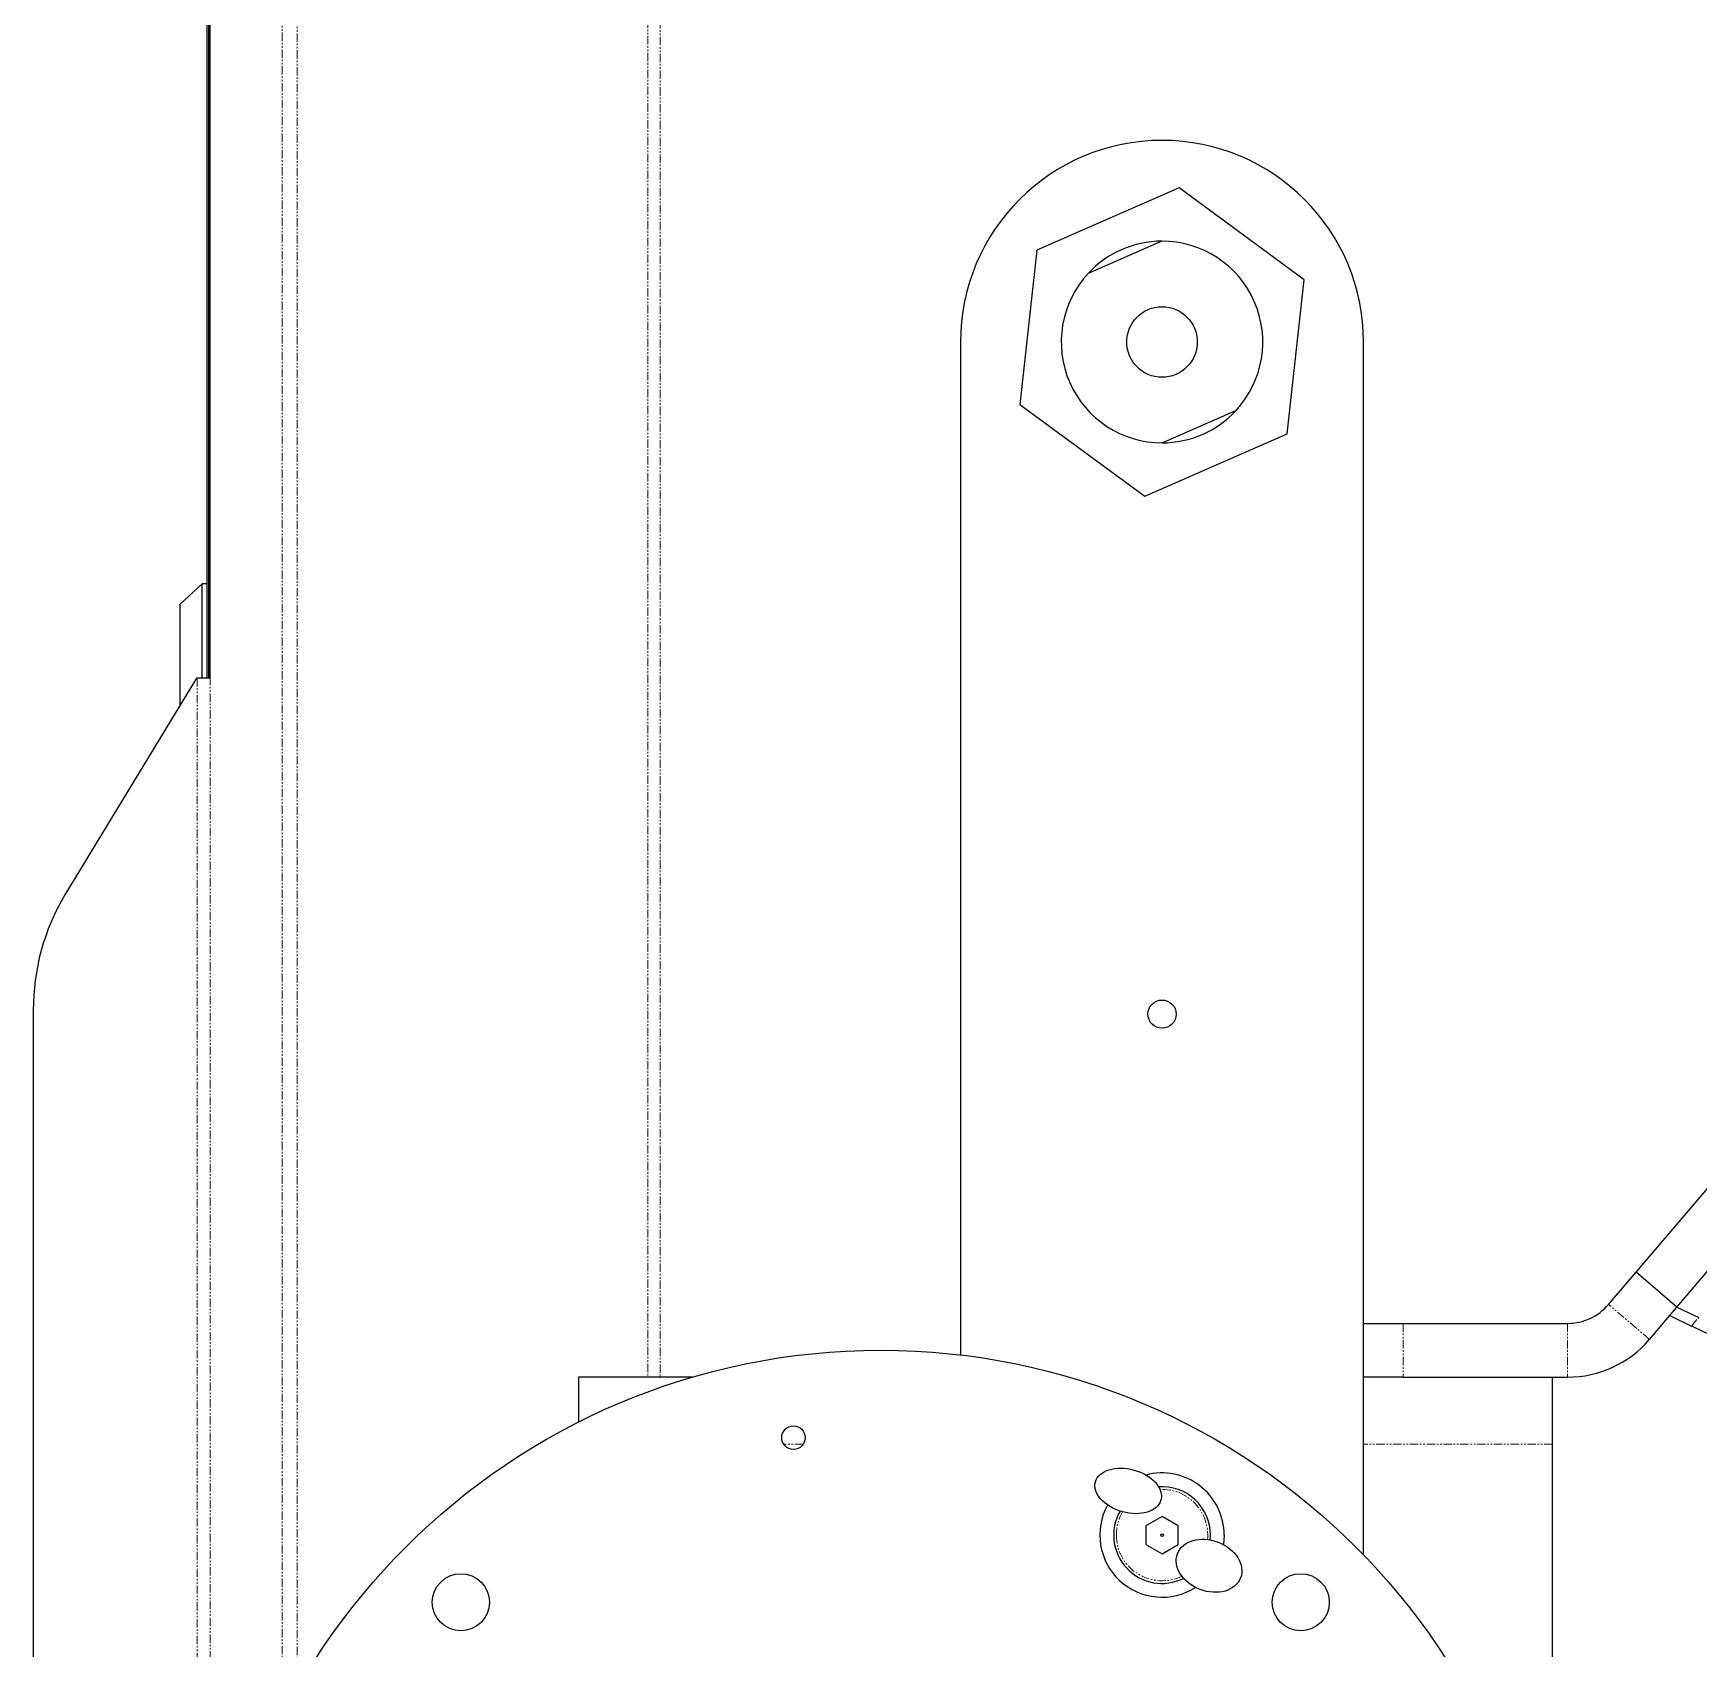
# Model space of a CAD drawing. Header units: millimetres. Extents: x -18594 to 273470, y -238787 to 48452.
# Drawn here: x 141546.4 to 141794.3, y -95778.7 to -95538.3 of the extents above; entities that cross this region are included whole.
import ezdxf

# ---------------------------------------------------------------- set-up
doc = ezdxf.new("R2010")
doc.units = ezdxf.units.MM
doc.linetypes.add('Xref AGV layout$0$PHANTOM', pattern=[2.5, 1.25, -0.25, 0.25, -0.25, 0.25, -0.25])
doc.layers.add('AM_BOR', color=4, linetype='Continuous', lineweight=25)

# ---------------------------------------------------------------- blocks, each defined once
blk = doc.blocks.new('Xref AGV layout$0$A$C343F789C')
at = {"color": 8, "linetype": 'Xref AGV layout$0$PHANTOM', "lineweight": 18}
for p, q in [((3703.91, 945.88), (3703.91, 1345.88)), ((3701.96, 1139.42), (3701.96, 945.88)), ((3691.28, 762.35), (3691.28, 1100.51)), ((3689.05, 762.48), (3689.05, 1096.37)), ((3502.17, 1059.88), (3530.31, 1059.88)), ((3613.73, 1059.88), (3616.6, 1059.88)), ((3499.94, 1041.88), (3499.94, 1049.88)), ((3524.4, 1041.88), (3524.4, 1049.88)), ((3635.03, 765.49), (3635.03, 1049.88)), ((3636.82, 765.37), (3636.82, 1049.88)), ((3487.76, 1044.26), (3493.85, 1039.07)), ((3481.5, 1042.28), (3480.43, 1041.02))]:
    blk.add_line(p, q, dxfattribs=at)
at = {"color": 7, "linetype": 'Continuous', "lineweight": 25}
for p, q in [((3728.31, 995.34), (3728.31, 1296.42)), ((3502.17, 1231.88), (3502.17, 1059.88)), ((3530.31, 1076.34), (3530.31, 895.88)), ((3560.31, 1076.15), (3557.91, 1074.77)), ((3562.71, 1074.77), (3560.31, 1076.15)), ((3551.06, 1073.38), (3551.17, 1074.79)), ((3553.15, 1074.1), (3553.11, 1073.38)), ((3557.91, 1074.77), (3557.91, 1072)), ((3562.71, 1072), (3562.71, 1074.77)), ((3557.91, 1072), (3560.31, 1070.61)), ((3560.31, 1070.61), (3562.71, 1072)), ((3502.17, 1059.88), (3502.17, 1049.88)), ((3647.16, 1049.88), (3647.16, 1056.58)), ((3524.4, 1049.88), (3499.94, 1049.88)), ((3524.4, 1049.88), (3530.31, 1049.88)), ((3630.17, 1049.88), (3647.16, 1049.88)), ((3590.31, 895.88), (3590.31, 1046.59)), ((3487.76, 1044.26), (3483.67, 1039.46)), ((3484.74, 1040.72), (3481.5, 1042.28)), ((3524.4, 1041.88), (3499.94, 1041.88)), ((3530.31, 1041.88), (3524.4, 1041.88)), ((3483.67, 1039.46), (3098.64, 587.68)), ((3483.67, 1039.46), (3480.43, 1041.02)), ((3483.67, 1039.46), (3489.76, 1034.27)), ((3493.85, 1039.07), (3489.76, 1034.27)), ((3489.76, 1034.27), (3104.73, 582.49)), ((3704.02, 945.88), (3723.6, 978.13)), ((3706.47, 949.92), (3706.47, 934.88)), ((3701.96, 945.88), (3701.96, 762.6)), ((3701.96, 945.88), (3703.91, 945.88)), ((3702.17, 945.88), (3702.17, 762.61)), ((3702.47, 781.76), (3702.47, 945.88)), ((3703.17, 945.88), (3703.17, 931.88)), ((3704.02, 945.88), (3703.91, 945.88)), ((3703.17, 931.88), (3706.47, 934.88)), ((3702.47, 931.88), (3703.17, 931.88)), ((3562.85, 918.84), (3541.7, 909.56)), ((3581.46, 905.16), (3562.85, 918.84)), ((3560.28, 910.88), (3549.3, 906.07)), ((3541.7, 909.56), (3539.16, 886.61)), ((3578.92, 882.21), (3581.46, 905.16)), ((3539.16, 886.61), (3557.77, 872.93)), ((3560.34, 880.88), (3571.32, 885.7)), ((3557.77, 872.93), (3578.92, 882.21))]:
    blk.add_line(p, q, dxfattribs=at)
for centre, radius in [((3602.17, 1145.88), 100), ((3539.67, 1083.38), 4.25), ((3664.67, 1083.38), 4.25), ((3560.31, 1073.38), 0.2), ((3615.17, 1058.88), 1.75), ((3560.31, 995.88), 2.1), ((3560.31, 895.88), 5.25)]:
    blk.add_circle(centre, radius, dxfattribs=at)
for centre, radius, start, end in [((3560.31, 1073.38), 9.25, 331.1329, 122.636), ((3560.31, 1073.38), 7.2, 330.2868, 116.538), ((3560.31, 1073.38), 9.25, 180, 285.0241), ((3560.31, 1073.38), 7.2, 180, 274.0707), ((3499.94, 1033.88), 16, 90, 139.5608), ((3459.78, 998.18), 49.15, 63.7809, 136.2307), ((3499.94, 1033.88), 8, 90, 139.5608), ((3695.07, 995.18), 33.24, 329.1402, 0.2719), ((3560.31, 895.88), 15, 90.1283, 113.6848), ((3560.31, 895.88), 15, 317.2412, 90.1283), ((3560.31, 895.88), 15, 113.6848, 137.2412), ((3560.31, 895.88), 15, 137.2412, 270.1283), ((3560.31, 895.88), 30, 180, 0), ((3560.31, 895.88), 15, 270.1283, 317.2412)]:
    blk.add_arc(centre, radius, start, end, dxfattribs=at)
at = {"color": 8, "linetype": 'Xref AGV layout$0$PHANTOM', "lineweight": 18}
for start, end in [(0, 115.7599), (174.4717, 272.6133), (329.5002, 0)]:
    blk.add_arc((3560.31, 1073.38), 6.8, start, end, dxfattribs=at)
at = {"color": 7, "linetype": 'Continuous', "lineweight": 25}
for centre, major_axis, ratio in [((3553.31, 1077.95), (4.7, -1.79), 0.748748), ((3565.35, 1066.81), (4.88, -1.34), 0.637246)]:
    blk.add_ellipse(centre, major_axis=major_axis, ratio=ratio, dxfattribs=at)
blk = doc.blocks.new('Xref AGV layout')
at = {"rotation": 180}
blk.add_blockref('Xref AGV layout$0$A$C343F789C', (145274.74, -94688.38), dxfattribs=at)

msp = doc.modelspace()

# ---------------------------------------------------------------- block references
at = {"layer": 'AM_BOR'}
msp.add_blockref('Xref AGV layout', (0, 0), dxfattribs=at)

doc.saveas('drawing.dxf')
